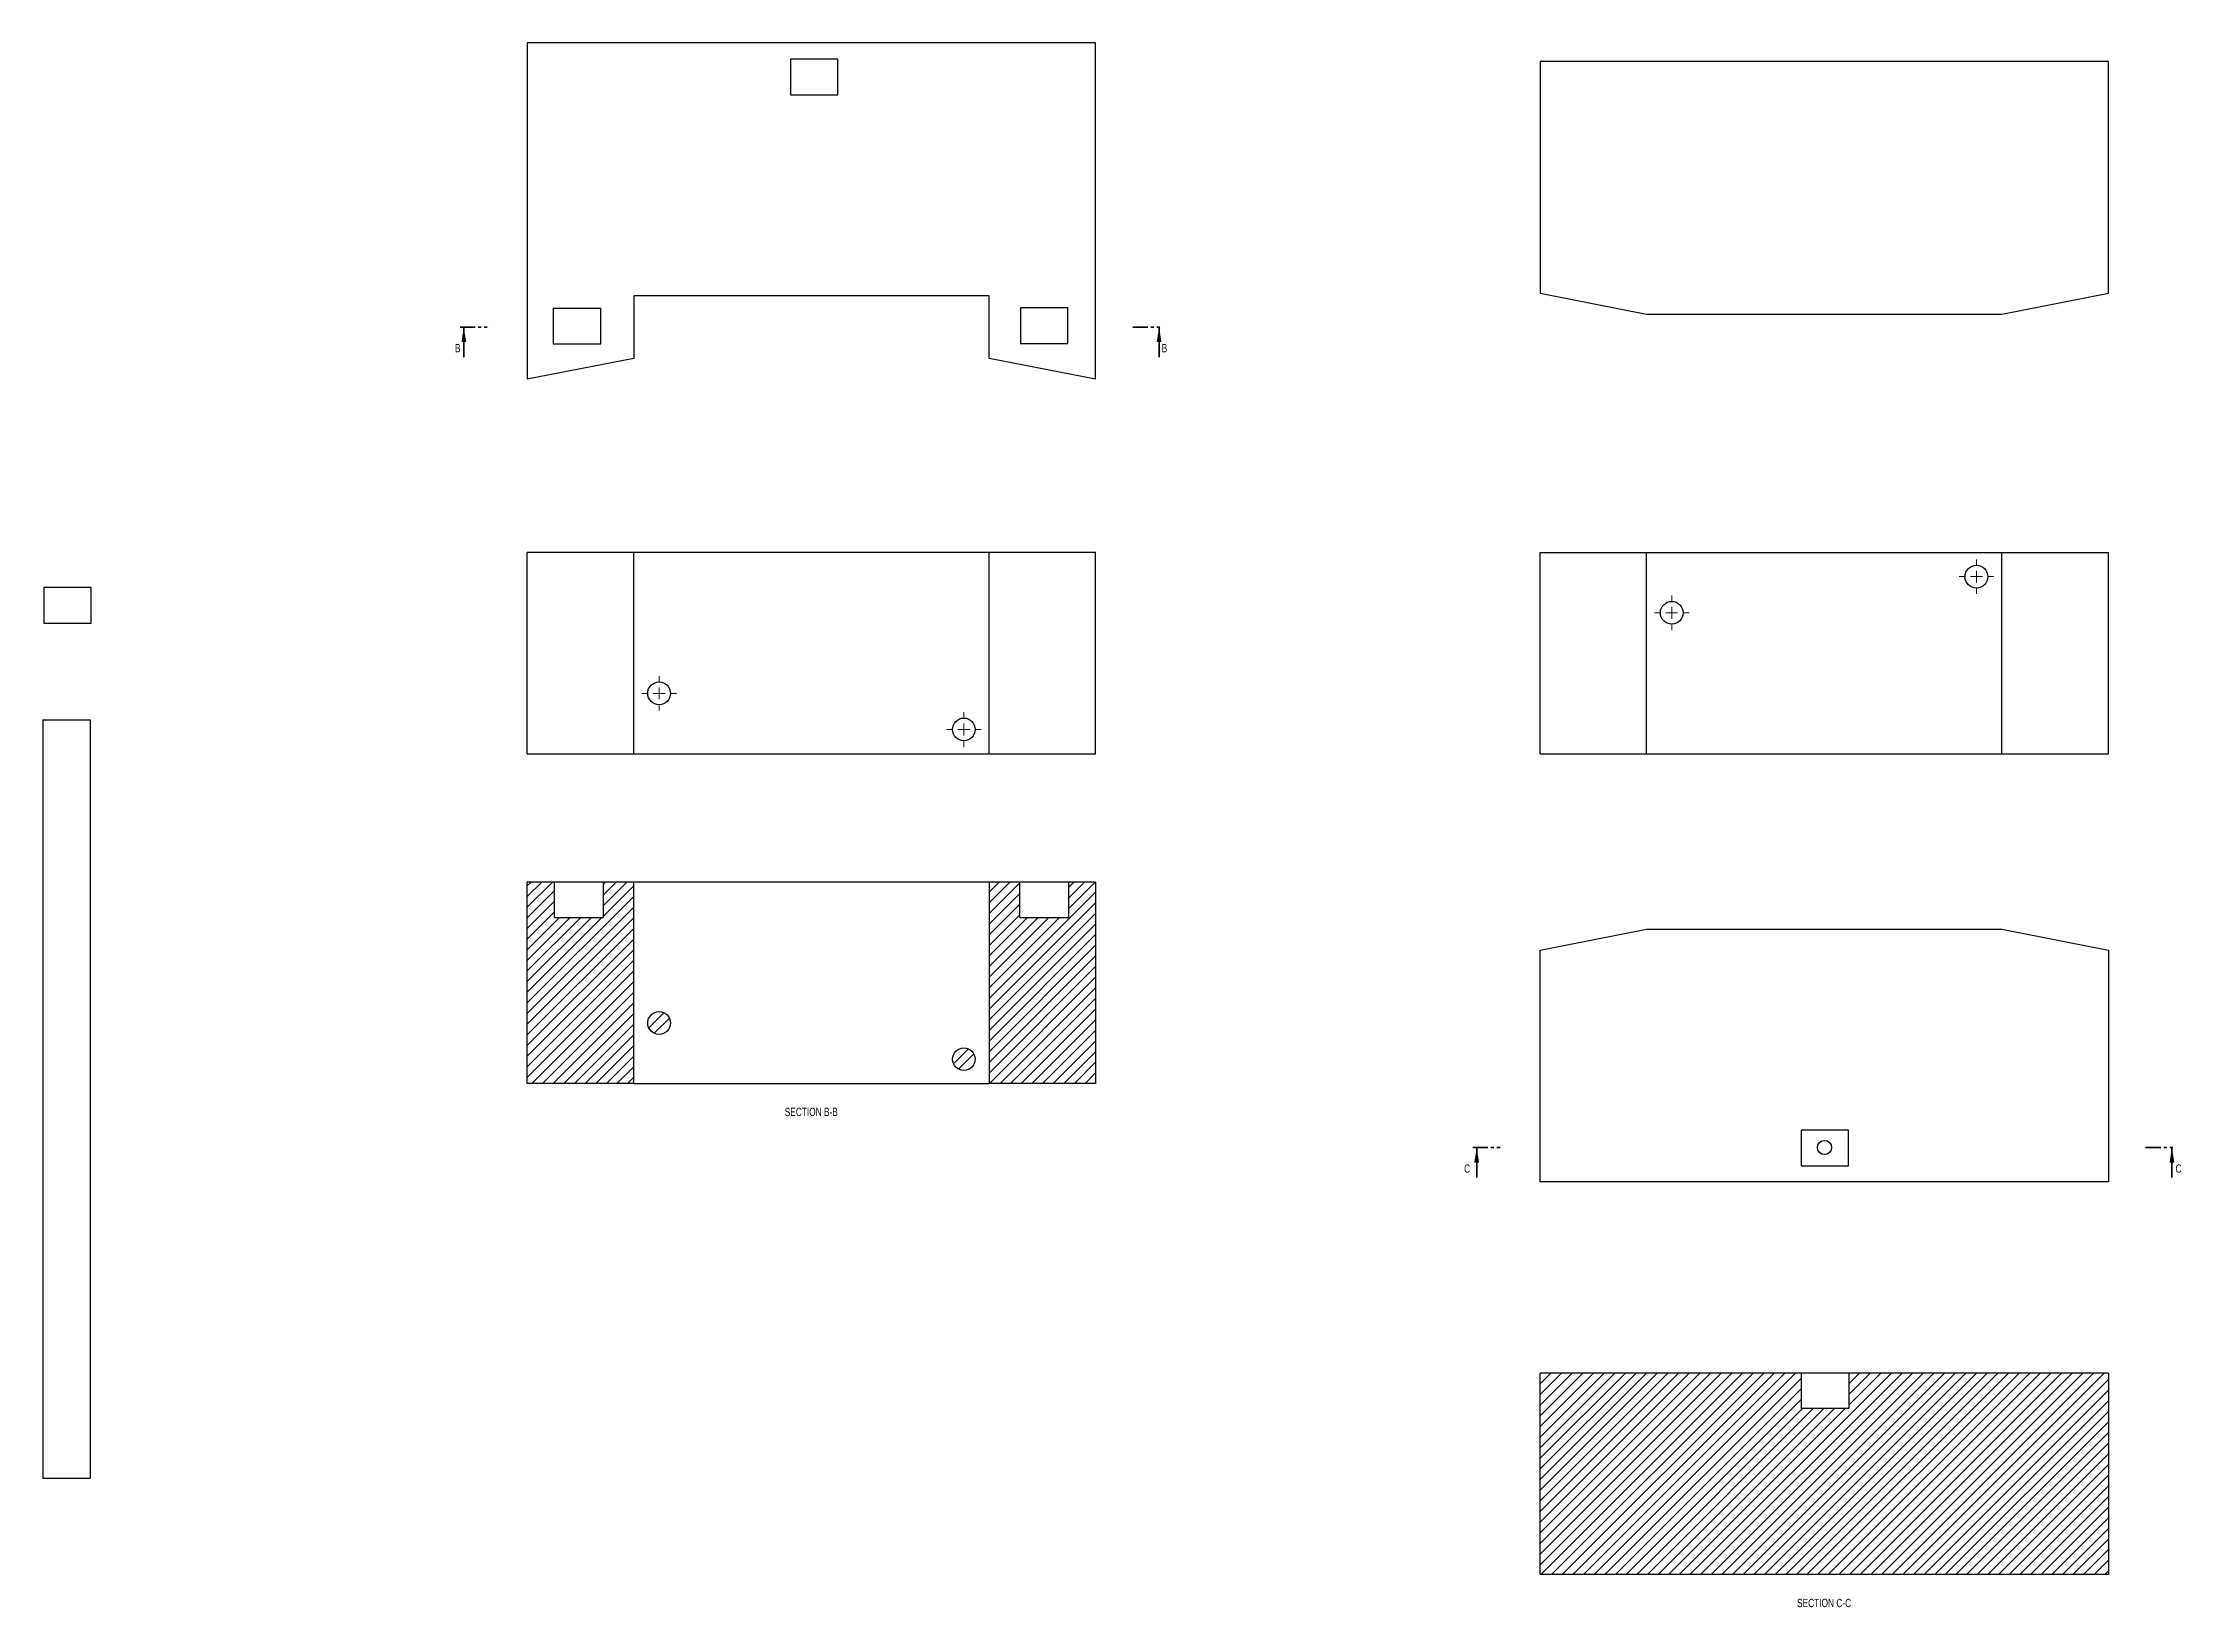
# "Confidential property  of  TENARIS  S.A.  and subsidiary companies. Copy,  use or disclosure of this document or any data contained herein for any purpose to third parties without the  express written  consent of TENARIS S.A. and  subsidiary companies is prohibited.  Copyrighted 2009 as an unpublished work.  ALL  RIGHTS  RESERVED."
# Model space of a CAD drawing. Header units: millimetres. Extents: x 344 to 1246, y 576 to 1236.
import ezdxf

# ---------------------------------------------------------------- set-up
doc = ezdxf.new("R2010")
doc.units = ezdxf.units.MM
doc.linetypes.add('PHANTOM', pattern=[12.7, 6.35, -1.27, 1.27, -1.27, 1.27, -1.27])
doc.styles.add('SLDTEXTSTYLE0', font='TXT', dxfattribs={"width": 0.75})
pattern_1 = [(45, (163.513, 429.4468), (-2.245064, 2.245064), [])]

# ---------------------------------------------------------------- blocks, each defined once
blk = doc.blocks.new('SW_CENTERMARKSYMBOL_0')
at = {"color": 0, "linetype": 'Continuous', "lineweight": 0}
for p, q in [((-5, 0), (-7.3, 0)), ((0, 0), (-2.5, 0)), ((0, 5), (0, 7.3)), ((0, 0), (0, 2.5)), ((0, 0), (0, -2.5)), ((0, 0), (2.5, 0)), ((5, 0), (7.3, 0)), ((0, -5), (0, -7.3))]:
    blk.add_line(p, q, dxfattribs=at)
blk = doc.blocks.new('SW_CENTERMARKSYMBOL_1')
at = {"color": 0, "linetype": 'Continuous', "lineweight": 0}
for p, q in [((-5, 0), (-7.3, 0)), ((0, 0), (-2.5, 0)), ((0, 5), (0, 7.3)), ((0, 0), (0, 2.5)), ((0, 0), (0, -2.5)), ((0, 0), (2.5, 0)), ((5, 0), (7.3, 0)), ((0, -5), (0, -7.3))]:
    blk.add_line(p, q, dxfattribs=at)
blk = doc.blocks.new('SW_CENTERMARKSYMBOL_2')
at = {"color": 0, "linetype": 'Continuous', "lineweight": 0}
for p, q in [((-5, 0), (-7.3, 0)), ((0, 0), (-2.5, 0)), ((0, 5), (0, 7.3)), ((0, 0), (0, 2.5)), ((0, 0), (0, -2.5)), ((0, 0), (2.5, 0)), ((5, 0), (7.3, 0)), ((0, -5), (0, -7.3))]:
    blk.add_line(p, q, dxfattribs=at)
blk = doc.blocks.new('SW_CENTERMARKSYMBOL_3')
at = {"color": 0, "linetype": 'Continuous', "lineweight": 0}
for p, q in [((-5, 0), (-7.3, 0)), ((0, 0), (-2.5, 0)), ((0, 5), (0, 7.3)), ((0, 0), (0, 2.5)), ((0, 0), (0, -2.5)), ((0, 0), (2.5, 0)), ((5, 0), (7.3, 0)), ((0, -5), (0, -7.3))]:
    blk.add_line(p, q, dxfattribs=at)

msp = doc.modelspace()

# ---------------------------------------------------------------- hatches: boundary and pattern name
at = {"transparency": 33554687}
h = msp.add_hatch(dxfattribs=at)
h.set_pattern_fill('ANSI31', color=256)
h.paths.add_polyline_path([(592.95, 881.91), (580.03, 881.91), (580.03, 866.91), (559.53, 866.91), (559.53, 881.91), (548.03, 881.91), (548.03, 796.91), (592.95, 796.91)])
h = msp.add_hatch(dxfattribs=at)
h.set_pattern_fill('ANSI31', color=256)
h.paths.add_polyline_path([(787.87, 881.91), (776.37, 881.91), (776.37, 866.91), (755.87, 866.91), (755.87, 881.91), (742.95, 881.91), (742.95, 796.91), (787.87, 796.91)])
at = {"linetype": 'Continuous', "lineweight": 18}
h = msp.add_hatch(dxfattribs=at)
h.set_pattern_fill('ANSI31', style=0)
h.set_pattern_definition(pattern_1)
edge = h.paths.add_edge_path(flags=0)
edge.add_arc((603.65, 822.41), 4.8, 0, 360)
h = msp.add_hatch(dxfattribs=at)
h.set_pattern_fill('ANSI31', style=0)
h.set_pattern_definition(pattern_1)
edge = h.paths.add_edge_path(flags=0)
edge.add_arc((732.25, 807.16), 4.8, 0, 360)
at = {"transparency": 33554687}
h = msp.add_hatch(dxfattribs=at)
h.set_pattern_fill('ANSI31', color=256)
h.paths.add_polyline_path([(1215.29, 674.65), (1105.68, 674.65), (1105.68, 659.65), (1085.68, 659.65), (1085.68, 674.65), (975.45, 674.65), (975.45, 589.65), (1215.29, 589.65)])

# ---------------------------------------------------------------- linework, layer by layer
at = {"color": 7, "linetype": 'Continuous', "lineweight": 25}
for p, q in [((787.87, 1236.16), (548.03, 1236.16)), ((548.03, 1236.16), (548.03, 1094.16)), ((787.87, 1094.16), (787.87, 1236.16)), ((1215.29, 1228.26), (975.45, 1228.26)), ((975.45, 1228.26), (975.45, 1130.42)), ((1215.29, 1130.42), (1215.29, 1228.26)), ((742.95, 1129.41), (592.95, 1129.41)), ((592.95, 1129.41), (592.95, 1102.91)), ((742.95, 1102.91), (742.95, 1129.41)), ((975.45, 1130.42), (1020.27, 1121.59)), ((1170.27, 1121.59), (1215.29, 1130.42)), ((1020.27, 1121.59), (1170.27, 1121.59)), ((592.95, 1102.91), (548.03, 1094.16)), ((787.87, 1094.16), (742.95, 1102.91)), ((592.95, 1021.07), (548.03, 1021.07)), ((548.03, 936.07), (548.03, 1021.07)), ((592.95, 936.07), (592.95, 1021.07)), ((742.95, 1021.07), (592.95, 1021.07)), ((742.95, 936.07), (742.95, 1021.07)), ((787.87, 1021.07), (742.95, 1021.07)), ((787.87, 936.07), (787.87, 1021.07)), ((975.45, 936.07), (975.45, 1021.07)), ((975.45, 1021.07), (1020.27, 1021.07)), ((1020.27, 936.07), (1020.27, 1021.07)), ((1020.27, 1021.07), (1170.27, 1021.07)), ((1170.27, 936.07), (1170.27, 1021.07)), ((1170.27, 1021.07), (1215.29, 1021.07)), ((1215.29, 936.07), (1215.29, 1021.07)), ((364.04, 1006.24), (344.04, 1006.24)), ((344.04, 1006.24), (344.04, 991.24)), ((364.04, 991.24), (364.04, 1006.24)), ((344.04, 991.24), (364.04, 991.24)), ((343.56, 950.32), (363.56, 950.32)), ((343.56, 950.32), (343.56, 630.32)), ((363.56, 950.32), (363.56, 630.32)), ((548.03, 936.07), (592.95, 936.07)), ((592.95, 936.07), (742.95, 936.07)), ((742.95, 936.07), (787.87, 936.07)), ((975.45, 936.07), (1020.27, 936.07)), ((1020.27, 936.07), (1170.27, 936.07)), ((1170.27, 936.07), (1215.29, 936.07)), ((559.53, 881.91), (548.03, 881.91)), ((548.03, 796.91), (548.03, 881.91)), ((559.53, 866.91), (559.53, 881.91)), ((565.53, 881.91), (559.53, 881.91)), ((592.95, 881.91), (565.53, 881.91)), ((580.03, 881.91), (580.03, 866.91)), ((592.95, 796.91), (592.95, 881.91)), ((742.95, 881.91), (592.95, 881.91)), ((742.95, 881.91), (742.95, 796.91)), ((770.37, 881.91), (742.95, 881.91)), ((755.87, 866.91), (755.87, 881.91)), ((776.37, 881.91), (770.37, 881.91)), ((776.37, 881.91), (776.37, 866.91)), ((787.87, 881.91), (776.37, 881.91)), ((787.87, 881.91), (787.87, 796.91)), ((975.45, 853.21), (1020.27, 862.04)), ((1020.27, 862.04), (1170.27, 862.04)), ((1170.27, 862.04), (1215.29, 853.21)), ((975.45, 755.37), (975.45, 853.21)), ((1215.29, 853.21), (1215.29, 755.37)), ((592.95, 796.91), (548.03, 796.91)), ((592.95, 796.91), (742.95, 796.91)), ((787.87, 796.91), (742.95, 796.91)), ((1215.29, 755.37), (975.45, 755.37)), ((1092.45, 674.65), (975.45, 674.65)), ((975.45, 589.65), (975.45, 674.65)), ((1085.68, 659.65), (1085.68, 674.65)), ((1098.45, 674.65), (1092.45, 674.65)), ((1215.29, 674.65), (1098.45, 674.65)), ((1105.68, 674.65), (1105.68, 659.65)), ((1215.29, 674.65), (1215.29, 589.65)), ((1105.68, 659.65), (1085.68, 659.65)), ((343.56, 630.32), (363.56, 630.32)), ((1215.29, 589.65), (975.45, 589.65))]:
    msp.add_line(p, q, dxfattribs=at)
at = {"color": 7, "linetype": 'PHANTOM', "lineweight": 35}
for p, q in [((519.66, 1116.16), (532.37, 1116.16)), ((803.54, 1116.16), (816.24, 1116.16)), ((947.08, 769.87), (959.79, 769.87)), ((1230.96, 769.87), (1243.66, 769.87))]:
    msp.add_line(p, q, dxfattribs=at)
at = {"color": 7, "linetype": 'Continuous', "lineweight": 35}
for p, q in [((521.25, 1103.46), (521.25, 1116.16)), ((814.65, 1103.46), (814.65, 1116.16)), ((948.67, 757.17), (948.67, 769.87)), ((1242.07, 757.17), (1242.07, 769.87))]:
    msp.add_line(p, q, dxfattribs=at)
at = {"transparency": 33554687}
for p, q in [((559.53, 866.91), (580.03, 866.91)), ((755.87, 866.91), (776.37, 866.91))]:
    msp.add_line(p, q, dxfattribs=at)
for points in [[(659.07, 1214.17), (679.07, 1214.17), (679.07, 1229.17), (659.07, 1229.17)], [(559.01, 1109.02), (579.01, 1109.02), (579.01, 1124.02), (559.01, 1124.02)], [(756.14, 1109.23), (776.14, 1109.23), (776.14, 1124.23), (756.14, 1124.23)], [(1085.58, 762.16), (1105.58, 762.16), (1105.58, 777.16), (1085.58, 777.16)]]:
    msp.add_lwpolyline(points, close=True, dxfattribs=at)
at = {"color": 7, "linetype": 'Continuous', "lineweight": 25}
for centre, radius in [((1159.57, 1010.82), 4.8), ((1030.97, 995.57), 4.8), ((603.65, 961.57), 4.8), ((732.25, 946.32), 4.8), ((603.65, 822.41), 4.8), ((732.25, 807.16), 4.8), ((1095.45, 769.87), 3)]:
    msp.add_circle(centre, radius, dxfattribs=at)
at = {"color": 7, "linetype": 'Continuous', "lineweight": 35}
for points in [[(521.25, 1116.16), (520.23, 1109.81), (522.26, 1109.81)], [(814.65, 1116.16), (813.63, 1109.81), (815.66, 1109.81)], [(948.67, 769.87), (947.65, 763.52), (949.68, 763.52)], [(1242.07, 769.87), (1241.05, 763.52), (1243.08, 763.52)]]:
    msp.add_solid(points, dxfattribs=at)

# ---------------------------------------------------------------- block references
at = {"color": 7, "linetype": 'Continuous', "lineweight": 0}
for name, p in [('SW_CENTERMARKSYMBOL_2', (1159.57, 1010.82)), ('SW_CENTERMARKSYMBOL_3', (1030.97, 995.57)), ('SW_CENTERMARKSYMBOL_0', (603.65, 961.57)), ('SW_CENTERMARKSYMBOL_1', (732.25, 946.32))]:
    msp.add_blockref(name, p, dxfattribs=at)

# ---------------------------------------------------------------- texts
at = {"color": 7, "linetype": 'Continuous', "char_height": 3.5, "attachment_point": 1, "style": 'SLDTEXTSTYLE0'}
for s, insert in [('B', (517.49, 1109.02)), ('B', (815.72, 1109.02)), ('C', (943.36, 762.73)), ('C', (1243.58, 762.73))]:
    msp.add_mtext(s, dxfattribs=dict(at, insert=insert))
at = {"color": 7, "linetype": 'Continuous', "lineweight": 0, "char_height": 3.5, "attachment_point": 2, "style": 'SLDTEXTSTYLE0'}
for s, insert in [('SECTION B-B', (667.88, 786.65)), ('SECTION C-C', (1095.28, 579.38))]:
    msp.add_mtext(s, dxfattribs=dict(at, insert=insert))

doc.saveas('drawing.dxf')
